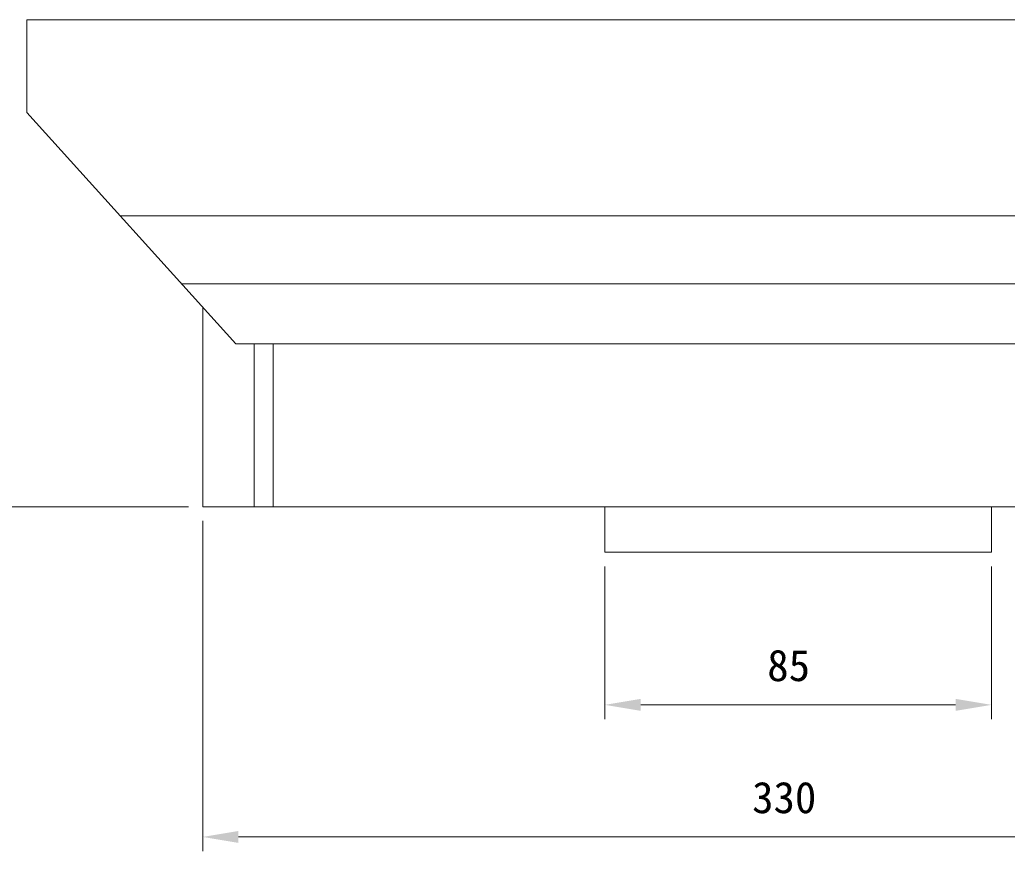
# Model space of a CAD drawing. Units: millimetres on the paper. Extents: x -142 to 142, y -95 to 95.
# Drawn here: x -45.6 to 23.5, y -31.3 to 26.8 of the extents above; entities that cross this region are included whole.
import ezdxf
from ezdxf.enums import TextEntityAlignment as Align

# ---------------------------------------------------------------- set-up
doc = ezdxf.new("R2010")
doc.units = ezdxf.units.MM
doc.layers.add('0-0_0', color=7, linetype='Continuous')
doc.layers.add('0-4_AM_5', color=7, linetype='Continuous', lineweight=18)
doc.layers.add('0-6_レイヤー_1', color=7, linetype='Continuous', lineweight=18)
doc.styles.add('ＭＳ ゴシック', font='')
doc.styles.get('ＭＳ ゴシック').set_extended_font_data('MS Gothic')

# ---------------------------------------------------------------- blocks, each defined once
blk = doc.blocks.new('U41')
at = {"layer": '0-4_AM_5', "style": 'ＭＳ ゴシック'}
blk.add_text('330', height=2.199, dxfattribs=at).set_placement((250.454, 121.185), align=Align.BOTTOM_LEFT)
blk = doc.blocks.new('U43')
at = {"layer": '0-4_AM_5', "style": 'ＭＳ ゴシック'}
blk.add_text('85', height=2.199, dxfattribs=at).set_placement((251.513, 130.417), align=Align.BOTTOM_LEFT)

msp = doc.modelspace()

# ---------------------------------------------------------------- linework, layer by layer
at = {"layer": '0-4_AM_5', "color": 3}
for p, q in [((-33.764, -7.195), (-51.691, -7.195)), ((-32.764, -8.195), (-32.764, -31.278)), ((-4.641, -11.375), (-4.641, -22.046)), ((22.381, -11.375), (22.381, -22.046)), ((19.881, -21.046), (-2.141, -21.046)), ((56.864, -30.278), (-30.264, -30.278))]:
    msp.add_line(p, q, dxfattribs=at)
at = {"layer": '0-4_AM_5'}
for points in [[(-2.141, -20.63), (-2.141, -21.463), (-4.641, -21.046)], [(19.881, -20.63), (19.881, -21.463), (22.381, -21.046)], [(-30.264, -29.861), (-30.264, -30.695), (-32.764, -30.278)]]:
    msp.add_solid(points, dxfattribs=at)
at = {"layer": '0-6_レイヤー_1'}
for p, q in [((51.778, 13.133), (-38.567, 13.133)), ((-34.272, 8.381), (51.778, 8.381)), ((-29.154, 4.181), (-29.154, -7.195)), ((-27.832, 4.181), (-27.832, -7.195))]:
    msp.add_line(p, q, dxfattribs=at)
for points in [[(-45.054, 20.352), (-45.054, 26.839), (51.778, 26.839)], [(-45.054, 20.352), (-30.435, 4.181), (51.778, 4.181)], [(-32.764, 6.694), (-32.764, -7.195), (53.424, -7.195)]]:
    msp.add_lwpolyline(points, dxfattribs=at)
msp.add_lwpolyline([(22.381, -10.375), (-4.641, -10.375), (-4.641, -7.195), (22.381, -7.195)], close=True, dxfattribs=at)

# ---------------------------------------------------------------- block references
at = {"layer": '0-0_0'}
for name in ['U43', 'U41']:
    msp.add_blockref(name, (-244.804, -150.463), dxfattribs=at)

doc.saveas('drawing.dxf')
